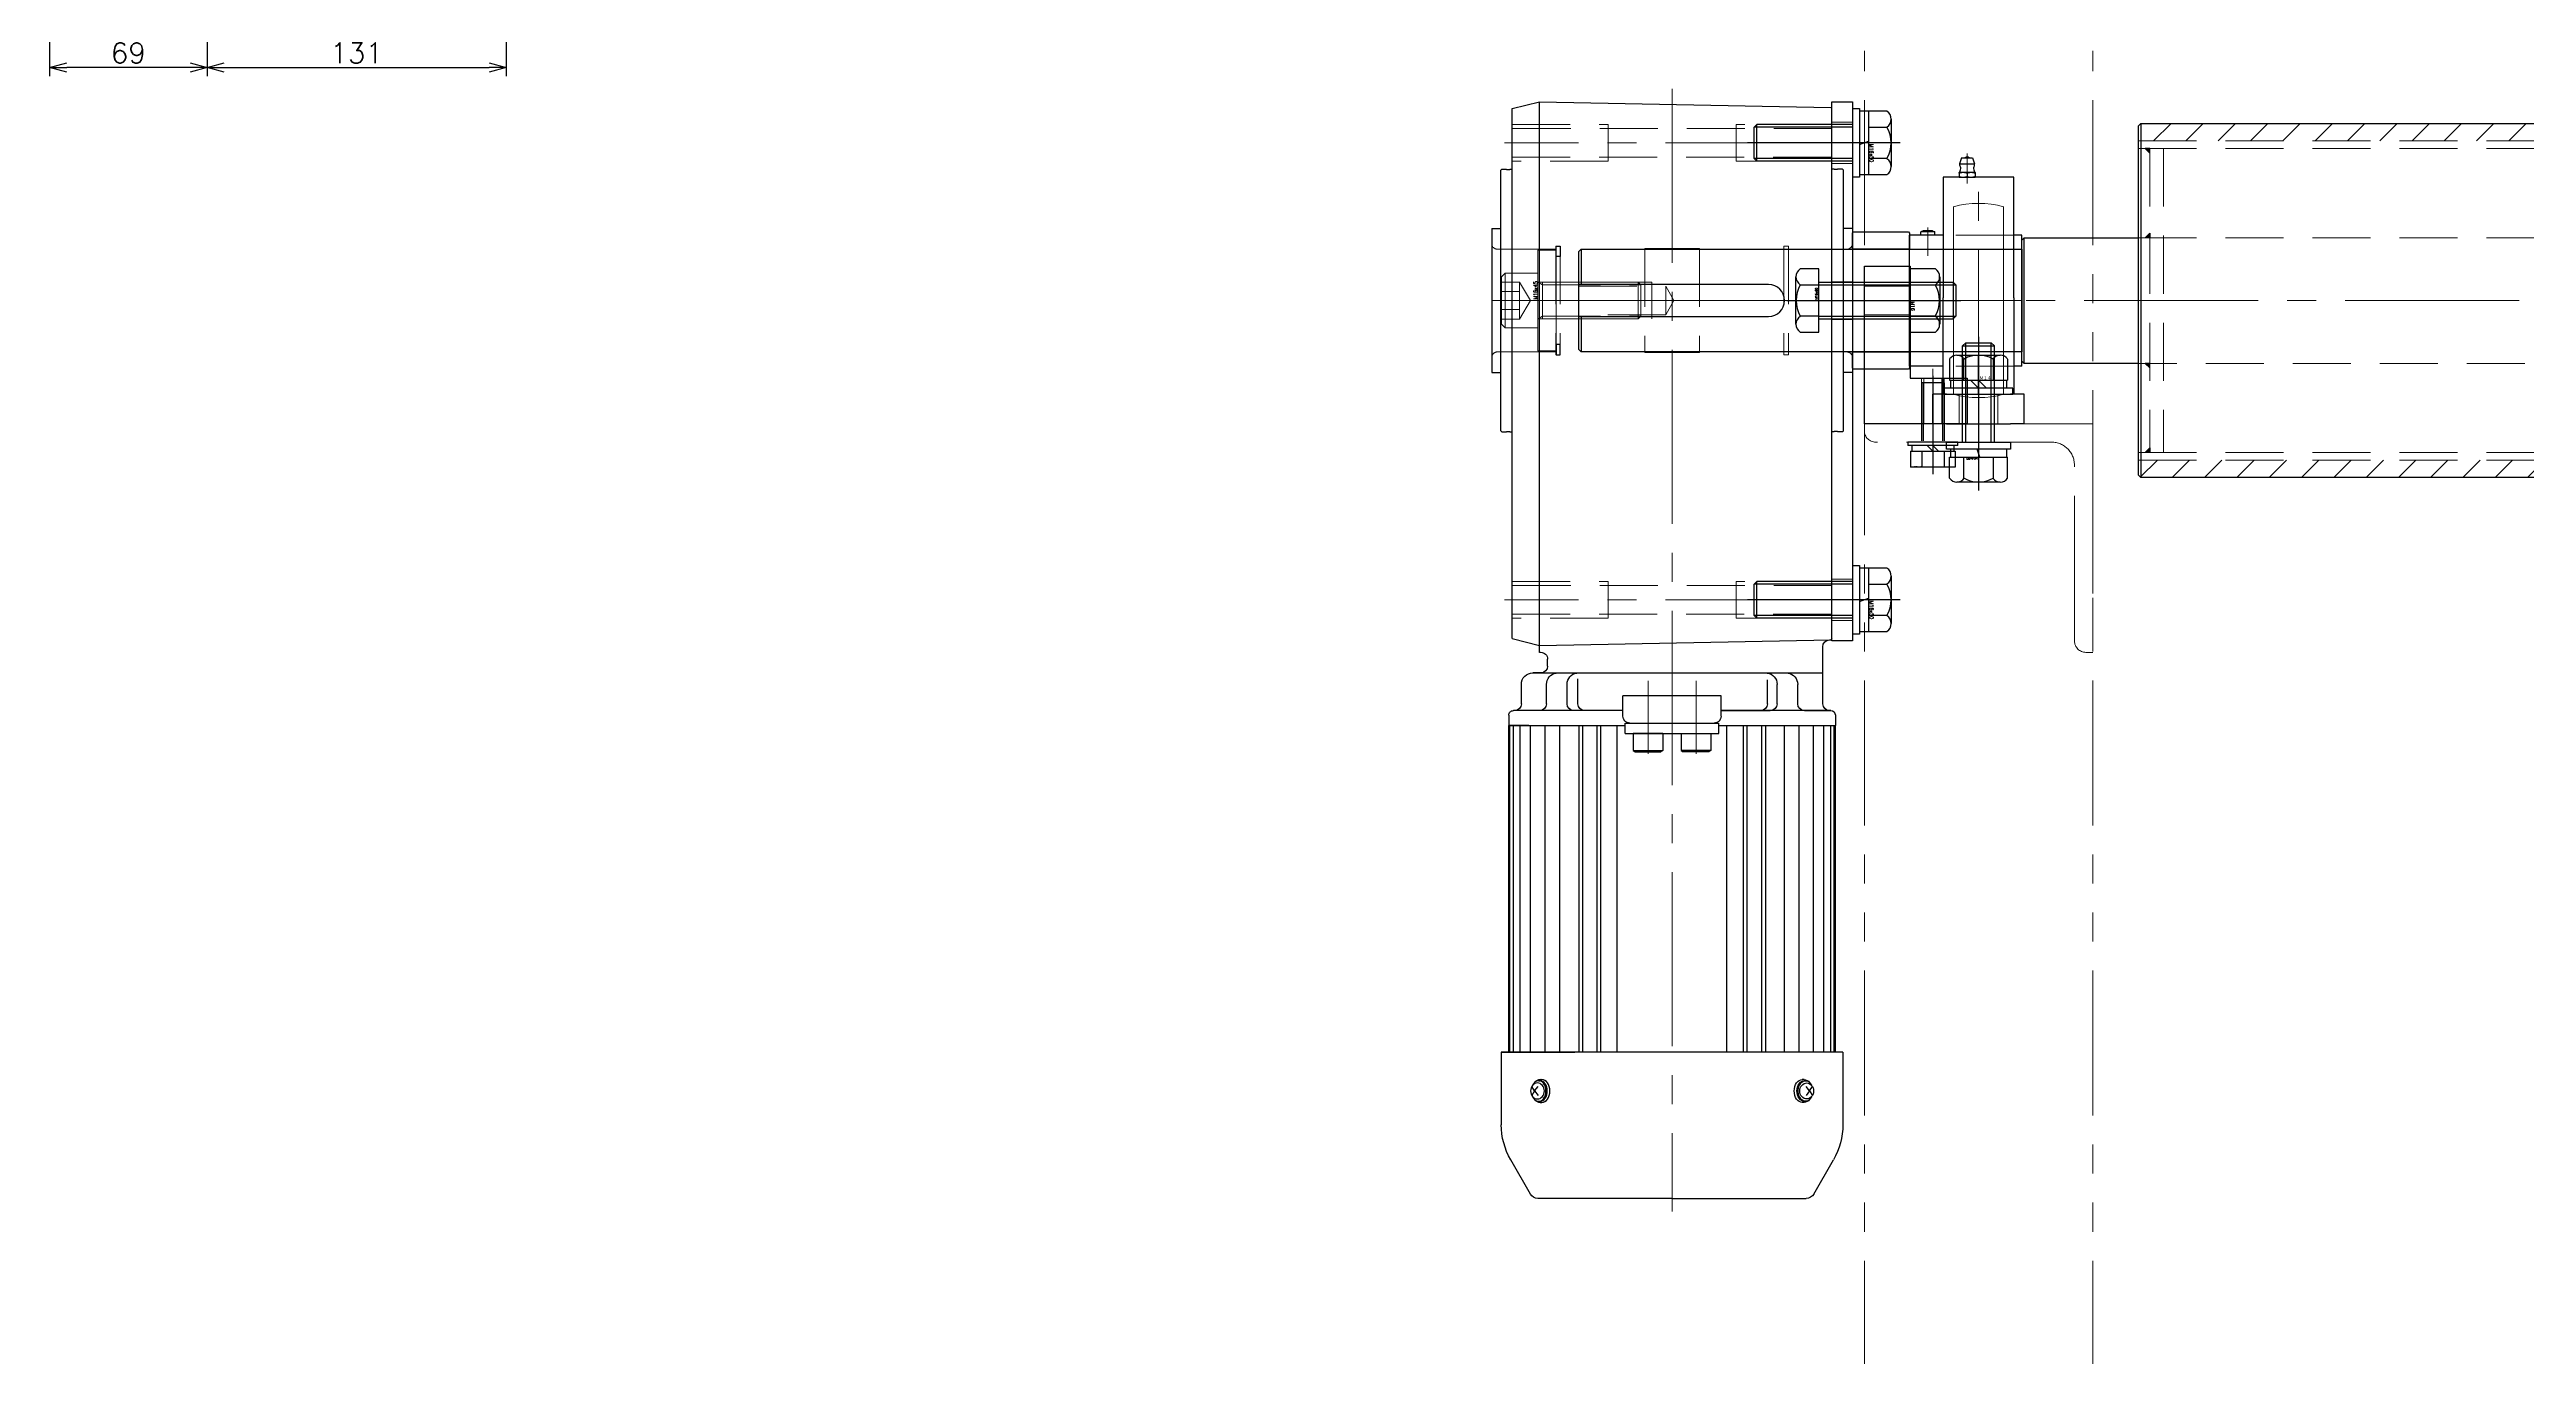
# Model space of a CAD drawing. Header units: millimetres. Extents: x -8731 to 85711, y -14522 to 31379.
# Drawn here: x 35857 to 36942, y -2937 to -2365 of the extents above; entities that cross this region are included whole.
import ezdxf

# ---------------------------------------------------------------- set-up
doc = ezdxf.new("R2010")
doc.units = ezdxf.units.MM
doc.header["$LTSCALE"] = 4
doc.header["$PDMODE"] = 99
doc.header["$PDSIZE"] = 1
for name, pattern in [('CENTER2', [28.575, 19.05, -3.175, 3.175, -3.175]), ('HIDDEN', [9.525, 6.35, -3.175]), ('PHANTOM2', [31.75, 15.875, -3.175, 3.175, -3.175, 3.175, -3.175])]:
    doc.linetypes.add(name, pattern=pattern)
for name, color, linetype, lineweight in [('04_HIDDEN', 2, 'HIDDEN', 13), ('05_CENTER', 4, 'CENTER2', 13), ('06_PHANTOM', 2, 'PHANTOM2', 13), ('08_DIM', 3, 'Continuous', 13)]:
    doc.layers.add(name, color=color, linetype=linetype, lineweight=lineweight)
doc.layers.add('10_DRAFT', color=8, linetype='Continuous', lineweight=0, plot=False)
doc.styles.add('KANJI0', font='txt.shx', dxfattribs={"width": 0.9, "height": 30, "bigfont": 'bigfont'})
doc.styles.add('KSS_TXT', font='txt.shx', dxfattribs={"bigfont": 'extfont2.shx'})
doc.styles.add('KSS_TXT_L', font='txt.shx', dxfattribs={"height": 9, "bigfont": 'extfont2.shx'})
doc.dimstyles.new('KSS_DIM', dxfattribs={"dimscale": 3, "dimtxt": 3, "dimasz": 2.5, "dimexe": 1.25, "dimexo": 0.625, "dimtad": 1, "dimdsep": 46, "dimtxsty": 'KSS_TXT', "dimblk": 'OPEN30', "dimcen": 0, "dimazin": 2, "dimtfac": 0.75, "dimtmove": 0, "dimatfit": 3, "dimldrblk": 'OPEN30', "dimfxl": 1, "dimtolj": 1, "dimarcsym": 0})
pattern_1 = [(45, (-37378.324, 1191.48), (-7.0710678, 7.0710678), [])]

# ---------------------------------------------------------------- blocks, each defined once
blk = doc.blocks.new('GM-SHYM-RH 0.75kW、1／240b_1_1_1')
at = {"color": 0}
for p, q in [((-329, 153.8), (-360.747165, 153.8)), ((-329, 153.8), (-329, 4.2)), ((-57.5, 153.6), (-57.1, 154)), ((-57.5, 153.6), (-57.5, 151.5)), ((-57.1, 154), (57.1, 154)), ((-31.5, 158), (-31.5, 154)), ((31.5, 158), (-31.5, 158)), ((31.5, 158), (31.5, 154)), ((57.5, 153.6), (57.1, 154)), ((57.5, 153.6), (57.5, 151.5)), ((-391.1, 141.040559), (-376.147165, 149.673583)), ((-329, 150.5), (-186, 150.5)), ((-329, 150), (-186, 150)), ((-329, 148.5), (-186, 148.5)), ((-329, 145.5), (-186, 145.5)), ((-181.500364, 150.5), (-186.000364, 150.5)), ((-186, 99.5), (-186, 150.5)), ((-179.500364, 148), (-179.500364, 148.5)), ((-179.500364, 148.5), (-179.500364, 100.5)), ((-179.5, 137), (-179.5, 148.5)), ((-176.500364, 145), (-151.529997, 145)), ((-163.000364, 18), (-163.000364, 145)), ((-151, 21), (-148.5, 148.519549)), ((-148.53056, 147.941872), (-148.51974, 148.500188)), ((-148.010148, 149), (-148.51974, 148.500188)), ((-148.010148, 149), (67.662578, 149)), ((-57.35, 151.5), (-57.5, 151.5)), ((-57.5, 150), (-57.5, 149)), ((-57.35, 150), (-57.5, 150)), ((-57.35, 151.5), (-57.35, 150)), ((57.35, 151.5), (57.5, 151.5)), ((57.35, 151.5), (57.35, 150)), ((57.35, 150), (57.5, 150)), ((57.5, 150), (57.5, 149)), ((57.5, 149), (84.009784, 149)), ((84.009784, 149), (84.519376, 148.500188)), ((87, 21), (84.519376, 148.500188)), ((-393, 79), (-393, 137.749663)), ((-350.914849, 137.491052), (-351, 136.841335)), ((-351, 136.841335), (-351, 136.024732)), ((-351, 136.024732), (-350.903926, 135.334983)), ((-350.662295, 138.118638), (-350.914849, 137.491052)), ((-350.903926, 135.334983), (-350.619398, 134.671742)), ((-350.250941, 138.70272), (-350.662295, 138.118638)), ((-350.619398, 134.671742), (-350.157348, 134.060494)), ((-350.5, 137.40702), (-350.5, 136.841335)), ((-350.5, 136.841335), (-350.413534, 136.220561)), ((-350.385326, 138.120784), (-350.496907, 137.524974)), ((-350.496907, 137.524974), (-350.448059, 136.924956)), ((-350.448059, 136.924956), (-350.240524, 136.342135)), ((-350.413534, 136.220561), (-350.157458, 135.623644)), ((-350.117296, 138.691131), (-350.385326, 138.120784)), ((-349.694797, 139.223401), (-350.250941, 138.70272)), ((-350.240524, 136.342135), (-349.881705, 135.797305)), ((-350.157458, 135.623644), (-349.741613, 135.073521)), ((-350.157348, 134.060494), (-349.535534, 133.524732)), ((-349.702378, 139.215666), (-350.117296, 138.691131)), ((-349.881705, 135.797305), (-349.384405, 135.309903)), ((-349.741613, 135.073521), (-349.181981, 134.591335)), ((-349.155377, 139.675676), (-349.702378, 139.215666)), ((-349.535534, 133.524732), (-348.777851, 133.085043)), ((-349.432749, 138.531032), (-349.5, 137.943539)), ((-349.5, 137.943539), (-349.432749, 137.356045)), ((-349.233578, 139.095948), (-349.432749, 138.531032)), ((-349.432749, 137.356045), (-349.233578, 136.791129)), ((-349.384405, 135.309903), (-348.766364, 134.897316)), ((-348.910144, 139.616578), (-349.233578, 139.095948)), ((-349.233578, 136.791129), (-348.910144, 136.270499)), ((-349.181981, 134.591335), (-348.500066, 134.195615)), ((-348.495805, 140.054751), (-349.155377, 139.675676)), ((-348.474874, 140.072914), (-348.910144, 139.616578)), ((-348.910144, 136.270499), (-348.474874, 135.814163)), ((-348.777851, 133.085043), (-347.913417, 132.758324)), ((-348.766364, 134.897316), (-348.049631, 134.574265)), ((-348.500066, 134.195615), (-347.722075, 133.901568)), ((-347.944496, 140.447419), (-348.474874, 140.072914)), ((-348.474874, 135.814163), (-347.944496, 135.439658)), ((-348.049631, 134.574265), (-347.259777, 134.352273)), ((-346, 139.245498), (-348, 137.672161)), ((-347.339392, 140.725702), (-347.944496, 140.447419)), ((-347.944496, 135.439658), (-347.339392, 135.161375)), ((-346, 139.245498), (-347.929205, 140.45616)), ((-347.913417, 132.758324), (-346.975452, 132.557132)), ((-347.722075, 133.901568), (-346.877906, 133.720495)), ((-346.682816, 140.897067), (-347.339392, 140.725702)), ((-347.339392, 135.161375), (-346.682816, 134.99001)), ((-347.259777, 134.352273), (-346.424979, 134.239262)), ((-346.975452, 132.557132), (-346, 132.489198)), ((-346.877906, 133.720495), (-346, 133.659354)), ((-346, 140.954931), (-346.682816, 140.897067)), ((-346.682816, 134.99001), (-346, 134.932147)), ((-346.424979, 134.239262), (-345.575021, 134.239262)), ((-345.317184, 140.897067), (-346, 140.954931)), ((-346, 139.245498), (-344.070795, 140.45616)), ((-346, 139.245498), (-344, 137.672161)), ((-346, 134.932147), (-345.317184, 134.99001)), ((-346, 133.659354), (-345.122094, 133.720495)), ((-346, 132.489198), (-345.024548, 132.557132)), ((-345.575021, 134.239262), (-344.740223, 134.352273)), ((-344.660608, 140.725702), (-345.317184, 140.897067)), ((-345.317184, 134.99001), (-344.660608, 135.161375)), ((-345.122094, 133.720495), (-344.277925, 133.901568)), ((-345.024548, 132.557132), (-344.086583, 132.758324)), ((-344.740223, 134.352273), (-343.950369, 134.574265)), ((-344.055504, 140.447419), (-344.660608, 140.725702)), ((-344.660608, 135.161375), (-344.055504, 135.439658)), ((-344.277925, 133.901568), (-343.499934, 134.195615)), ((-344.086583, 132.758324), (-343.222149, 133.085043)), ((-343.525126, 140.072914), (-344.055504, 140.447419)), ((-344.055504, 135.439658), (-343.525126, 135.814163)), ((-343.950369, 134.574265), (-343.233636, 134.897316)), ((-343.089856, 139.616578), (-343.525126, 140.072914)), ((-343.525126, 135.814163), (-343.089856, 136.270499)), ((-342.844623, 139.675676), (-343.504195, 140.054751)), ((-343.499934, 134.195615), (-342.81802, 134.591335)), ((-343.233636, 134.897316), (-342.615595, 135.309903)), ((-343.222149, 133.085043), (-342.464466, 133.524732)), ((-342.766422, 139.095948), (-343.089856, 139.616578)), ((-343.089856, 136.270499), (-342.766422, 136.791129)), ((-342.297622, 139.215666), (-342.844623, 139.675676)), ((-342.81802, 134.591335), (-342.258387, 135.073521)), ((-342.567252, 138.531032), (-342.766422, 139.095948)), ((-342.766422, 136.791129), (-342.567252, 137.356045)), ((-342.615595, 135.309903), (-342.118295, 135.797305)), ((-342.5, 137.943539), (-342.567252, 138.531032)), ((-342.567252, 137.356045), (-342.5, 137.943539)), ((-342.464466, 133.524732), (-341.842652, 134.060494)), ((-341.74906, 138.70272), (-342.305203, 139.223401)), ((-341.882705, 138.691131), (-342.297622, 139.215666)), ((-342.258387, 135.073521), (-341.842542, 135.623644)), ((-342.118295, 135.797305), (-341.759477, 136.342135)), ((-341.614674, 138.120784), (-341.882705, 138.691131)), ((-341.842652, 134.060494), (-341.380602, 134.671742)), ((-341.842542, 135.623644), (-341.586466, 136.220561)), ((-341.759477, 136.342135), (-341.551941, 136.924956)), ((-341.337705, 138.118638), (-341.74906, 138.70272)), ((-341.503093, 137.524974), (-341.614674, 138.120784)), ((-341.586466, 136.220561), (-341.5, 136.841335)), ((-341.551941, 136.924956), (-341.503093, 137.524974)), ((-341.5, 137.40702), (-341.5, 136.841335)), ((-341.380602, 134.671742), (-341.096074, 135.334983)), ((-341.085151, 137.491052), (-341.337705, 138.118638)), ((-341.096074, 135.334983), (-341, 136.024732)), ((-341, 136.841335), (-341.085151, 137.491052)), ((-341, 136.841335), (-341, 136.024732)), ((-329, 141), (-186, 141)), ((-329, 134.5858), (-186, 134.5858)), ((-176.5, 134), (-168, 134)), ((-329, 128.221839), (-186, 128.221839)), ((-186, 119.849269), (-329, 119.849269)), ((-249.55, 128.221839), (-186, 128.221839)), ((-186, 119.849269), (-249.55, 119.849269)), ((-179.5, 100.5), (-179.5, 121.987153)), ((-176.5, 124.987153), (-168, 124.987153)), ((-176.5, 120.747787), (-166.09435, 120.747787)), ((-186, 118.200642), (-329, 118.200642)), ((-329, 111.842772), (-186, 111.842772)), ((-329, 110.210045), (-186, 110.210045)), ((-249.620815, 111.842772), (-186, 111.842772)), ((-186, 118.200642), (-249.55, 118.200642)), ((-249.55, 110.210045), (-186, 110.210045)), ((-329, 103), (-186, 103)), ((-249.55, 103), (-186, 103)), ((-189.5, 99.5), (-185, 99.5)), ((-189.5, 58.5), (-189.5, 99.5)), ((-185, 58.5), (-185, 99.5)), ((-182, 100.5), (-173, 100.5)), ((-173, 100.5), (-173, 57.5)), ((-196.999999, 96), (-197.499999, 95.133876)), ((-197.499999, 95.133876), (-197.499999, 83.86593)), ((-189.5, 96), (-196.999999, 96)), ((-196.999999, 96), (-196.999999, 83)), ((-189.5, 83), (-189.5, 96)), ((-393, 79), (-393, 20.250338)), ((-196.999998, 83.000001), (-197.499999, 83.86593)), ((-189.5, 83), (-196.999998, 83)), ((-196.999998, 74.999999), (-197.499999, 74.13407)), ((-197.499999, 62.866124), (-197.499999, 74.13407)), ((-196.999999, 62), (-196.999999, 75)), ((-189.5, 75), (-196.999998, 75)), ((-189.5, 75), (-189.5, 62)), ((-329, 55), (-186, 55)), ((-196.999999, 62), (-197.499999, 62.866124)), ((-189.5, 62), (-196.999999, 62)), ((-189.5, 58.5), (-185, 58.5)), ((-186, 7.5), (-186, 58.5)), ((-182, 57.5), (-173, 57.5)), ((-179.500364, 57.5), (-179.500364, 10)), ((-179.5, 57.5), (-179.5, 36.012847)), ((-329, 47.789956), (-186, 47.789956)), ((-329, 46.157228), (-186, 46.157228)), ((-186, 39.799358), (-329, 39.799358)), ((-186, 38.150731), (-329, 38.150731)), ((-329, 4.2), (-329, 36.403393)), ((-176.5, 37.73397), (-165.567278, 37.73397)), ((-176.5, 33.012847), (-168, 33.012847)), ((-351, 21.975269), (-350.903926, 22.665017)), ((-351, 21.158666), (-351, 21.975269)), ((-350.903926, 22.665017), (-350.619398, 23.328259)), ((-350.619398, 23.328259), (-350.157348, 23.939506)), ((-350.5, 21.158666), (-350.413534, 21.779439)), ((-350.413534, 21.779439), (-350.157458, 22.376357)), ((-350.240524, 21.657865), (-349.881705, 22.202695)), ((-350.157458, 22.376357), (-349.741613, 22.926479)), ((-350.157348, 23.939506), (-349.535534, 24.475269)), ((-349.881705, 22.202695), (-349.384405, 22.690098)), ((-349.741613, 22.926479), (-349.181981, 23.408666)), ((-349.535534, 24.475269), (-348.777851, 24.914958)), ((-349.384405, 22.690098), (-348.766364, 23.102684)), ((-349.233578, 21.208872), (-348.910144, 21.729502)), ((-349.181981, 23.408666), (-348.500066, 23.804386)), ((-348.910144, 21.729502), (-348.474874, 22.185838)), ((-348.777851, 24.914958), (-347.913417, 25.241676)), ((-348.766364, 23.102684), (-348.049631, 23.425736)), ((-348.500066, 23.804386), (-347.722075, 24.098432)), ((-348.474874, 22.185838), (-347.944496, 22.560343)), ((-348.049631, 23.425736), (-347.259777, 23.647727)), ((-347.944496, 22.560343), (-347.339392, 22.838625)), ((-347.913417, 25.241676), (-346.975452, 25.442868)), ((-347.722075, 24.098432), (-346.877906, 24.279505)), ((-347.339392, 22.838625), (-346.682816, 23.009991)), ((-347.259777, 23.647727), (-346.424979, 23.760739)), ((-346.975452, 25.442868), (-346, 25.510803)), ((-346.877906, 24.279505), (-346, 24.340646)), ((-346.682816, 23.009991), (-346, 23.067854)), ((-346.424979, 23.760739), (-345.575021, 23.760739)), ((-346, 25.510803), (-345.024548, 25.442868)), ((-346, 24.340646), (-345.122094, 24.279505)), ((-346, 23.067854), (-345.317184, 23.009991)), ((-345.575021, 23.760739), (-344.740223, 23.647727)), ((-345.317184, 23.009991), (-344.660608, 22.838625)), ((-345.122094, 24.279505), (-344.277925, 24.098432)), ((-345.024548, 25.442868), (-344.086583, 25.241676)), ((-344.740223, 23.647727), (-343.950369, 23.425736)), ((-344.660608, 22.838625), (-344.055504, 22.560343)), ((-344.277925, 24.098432), (-343.499934, 23.804386)), ((-344.086583, 25.241676), (-343.222149, 24.914958)), ((-344.055504, 22.560343), (-343.525126, 22.185838)), ((-343.950369, 23.425736), (-343.233636, 23.102684)), ((-343.525126, 22.185838), (-343.089856, 21.729502)), ((-343.499934, 23.804386), (-342.81802, 23.408666)), ((-343.233636, 23.102684), (-342.615595, 22.690098)), ((-343.222149, 24.914958), (-342.464466, 24.475269)), ((-343.089856, 21.729502), (-342.766422, 21.208872)), ((-342.81802, 23.408666), (-342.258387, 22.926479)), ((-342.615595, 22.690098), (-342.118295, 22.202695)), ((-342.464466, 24.475269), (-341.842652, 23.939506)), ((-342.258387, 22.926479), (-341.842542, 22.376357)), ((-342.118295, 22.202695), (-341.759477, 21.657865)), ((-341.842652, 23.939506), (-341.380602, 23.328259)), ((-341.842542, 22.376357), (-341.586466, 21.779439)), ((-341.586466, 21.779439), (-341.5, 21.158666)), ((-341.380602, 23.328259), (-341.096074, 22.665017)), ((-341.096074, 22.665017), (-341, 21.975269)), ((-341, 21.158666), (-341, 21.975269)), ((-329, 29.778162), (-186, 29.778162)), ((-329, 23.414201), (-186, 23.414201)), ((-176.5, 24), (-168, 24)), ((-160.000364, 24.5), (-156.981547, 24.5)), ((-391.1, 16.959441), (-376.147165, 8.326418)), ((-350.914849, 20.508949), (-351, 21.158666)), ((-350.662295, 19.881362), (-350.914849, 20.508949)), ((-350.250941, 19.297281), (-350.662295, 19.881362)), ((-350.5, 20.59298), (-350.5, 21.158666)), ((-350.496907, 20.475027), (-350.448059, 21.075045)), ((-350.385326, 19.879216), (-350.496907, 20.475027)), ((-350.448059, 21.075045), (-350.240524, 21.657865)), ((-350.117296, 19.30887), (-350.385326, 19.879216)), ((-349.694797, 18.7766), (-350.250941, 19.297281)), ((-349.702378, 18.784335), (-350.117296, 19.30887)), ((-349.155377, 18.324324), (-349.702378, 18.784335)), ((-349.5, 20.056462), (-349.432749, 20.643955)), ((-349.432749, 19.468969), (-349.5, 20.056462)), ((-349.432749, 20.643955), (-349.233578, 21.208872)), ((-349.233578, 18.904052), (-349.432749, 19.468969)), ((-348.910144, 18.383422), (-349.233578, 18.904052)), ((-348.495805, 17.945249), (-349.155377, 18.324324)), ((-348.474874, 17.927086), (-348.910144, 18.383422)), ((-347.944496, 17.552581), (-348.474874, 17.927086)), ((-346, 18.754502), (-348, 20.32784)), ((-347.339392, 17.274299), (-347.944496, 17.552581)), ((-346, 18.754502), (-347.929205, 17.54384)), ((-346.682816, 17.102933), (-347.339392, 17.274299)), ((-346, 17.04507), (-346.682816, 17.102933)), ((-346, 18.754502), (-344, 20.32784)), ((-346, 18.754502), (-344.070795, 17.54384)), ((-345.317184, 17.102933), (-346, 17.04507)), ((-344.660608, 17.274299), (-345.317184, 17.102933)), ((-344.055504, 17.552581), (-344.660608, 17.274299)), ((-343.525126, 17.927086), (-344.055504, 17.552581)), ((-343.089856, 18.383422), (-343.525126, 17.927086)), ((-342.844623, 18.324324), (-343.504195, 17.945249)), ((-342.766422, 18.904052), (-343.089856, 18.383422)), ((-342.297622, 18.784335), (-342.844623, 18.324324)), ((-342.766422, 21.208872), (-342.567252, 20.643955)), ((-342.567252, 19.468969), (-342.766422, 18.904052)), ((-342.567252, 20.643955), (-342.5, 20.056462)), ((-342.5, 20.056462), (-342.567252, 19.468969)), ((-341.74906, 19.297281), (-342.305203, 18.7766)), ((-341.882705, 19.30887), (-342.297622, 18.784335)), ((-341.614674, 19.879216), (-341.882705, 19.30887)), ((-341.759477, 21.657865), (-341.551941, 21.075045)), ((-341.337705, 19.881362), (-341.74906, 19.297281)), ((-341.503093, 20.475027), (-341.614674, 19.879216)), ((-341.551941, 21.075045), (-341.503093, 20.475027)), ((-341.5, 20.59298), (-341.5, 21.158666)), ((-341.085151, 20.508949), (-341.337705, 19.881362)), ((-341, 21.158666), (-341.085151, 20.508949)), ((-329, 17), (-186, 17)), ((-329, 12.5), (-186, 12.5)), ((-186.000364, 16.25), (-186.000364, 7.5)), ((-179.5, 21), (-179.5, 9.5)), ((-176.500364, 13), (-168.000364, 13)), ((-163.000364, 21.5), (-163.000364, 18)), ((-154.023508, 21), (87, 21)), ((-153.990674, 21), (-153.982111, 21.441872)), ((-148.010148, 9), (-151.000364, 21)), ((84.009784, 9), (87, 21)), ((-329, 4.2), (-360.747165, 4.2)), ((-329, 9.5), (-186, 9.5)), ((-329, 8), (-186, 8)), ((-329, 7.5), (-186, 7.5)), ((-181.500364, 7.5), (-186.000364, 7.5)), ((-179.500364, 10), (-179.500364, 9.5)), ((-148.010148, 9), (67.662578, 9)), ((-57.5, 8), (-57.5, 9)), ((-57.5, 8), (-57.5, 9)), ((-57.35, 8), (-57.5, 8)), ((-57.35, 8), (-57.5, 8)), ((-57.35, 6.5), (-57.5, 6.5)), ((-57.5, 4.4), (-57.5, 6.5)), ((-57.35, 6.5), (-57.5, 6.5)), ((-57.5, 4.4), (-57.5, 6.5)), ((-57.5, 4.4), (-57.1, 4)), ((-57.5, 4.4), (-57.1, 4)), ((-57.35, 6.5), (-57.35, 8)), ((-57.35, 6.5), (-57.35, 8)), ((-57.1, 4), (57.1, 4)), ((-57.1, 4), (57.1, 4)), ((-31.5, 0), (-31.5, 4)), ((31.5, 0), (-31.5, 0)), ((31.5, 0), (31.5, 4)), ((57.5, 4.4), (57.1, 4)), ((57.5, 4.4), (57.1, 4)), ((57.35, 8), (57.5, 8)), ((57.35, 6.5), (57.35, 8)), ((57.35, 8), (57.5, 8)), ((57.35, 6.5), (57.35, 8)), ((57.35, 6.5), (57.5, 6.5)), ((57.35, 6.5), (57.5, 6.5)), ((57.5, 9), (84.009784, 9)), ((57.5, 8), (57.5, 9)), ((57.5, 9), (84.009784, 9)), ((57.5, 8), (57.5, 9)), ((57.5, 4.4), (57.5, 6.5)), ((57.5, 4.4), (57.5, 6.5))]:
    blk.add_line(p, q, dxfattribs=at)
for centre, radius, start, end in [((-360.747165, 123), 30.8, 90, 120), ((-389.2, 137.749663), 3.8, 120, 180), ((-181.500364, 148.5), 2, 0, 90), ((-176.500364, 148), 3, 180, 270), ((-151.529997, 148), 3, 270, 358.889756), ((-176.5, 137), 3, 180, 270), ((-168, 129), 5, 9.614777, 90), ((-176.5, 121.987153), 3, 90, 180), ((-176.5, 117.747787), 3, 90, 180), ((-168, 119.987153), 5, 8.085995, 90), ((-182, 97.5), 3, 90, 180), ((-182, 60.5), 3, 180, 270), ((-176.5, 40.73397), 3, 180, 270), ((-176.5, 36.012847), 3, 180, 270), ((-168, 38.012847), 5, 270, 351.914005), ((-176.5, 21), 3, 90, 180), ((-168, 29), 5, 270, 350.385223), ((-160.000364, 21.5), 3, 90, 180), ((-156.981547, 21.5), 3, 358.889756, 90), ((-389.2, 20.250338), 3.8, 180, 240), ((-176.500364, 10), 3, 90, 180), ((-168.000364, 18), 5, 270, 0), ((-360.747165, 35), 30.8, 240, 270), ((-181.500364, 9.5), 2, 270, 0)]:
    blk.add_arc(centre, radius, start, end, dxfattribs=at)
at = {"layer": '04_HIDDEN', "color": 0}
for p, q in [((-22.5, 155.5), (-22.5, 129.95)), ((22.5, 155.5), (22.5, 129.95)), ((-139, 106.999862), (-139, 148.999862)), ((-137.25, 9), (-137.25, 149)), ((-124.75, 149), (-124.75, 9)), ((-123, 148.999862), (-123, 106.999862)), ((61, 106.999862), (61, 148.999862)), ((62.75, 9), (62.75, 149)), ((75.25, 149), (75.25, 9)), ((77, 148.999862), (77, 106.999862)), ((23.75, 129.95), (-23.75, 129.95)), ((-23.75, 129.95), (-23.75, 128)), ((23.75, 128), (-23.75, 128)), ((-22.5, 128), (-22.5, 91)), ((22.5, 128), (22.5, 91)), ((23.75, 129.95), (23.75, 128)), ((-123, 106.999862), (-139, 106.999862)), ((77, 106.999862), (61, 106.999862)), ((-22.7, 91), (-22.7, 67)), ((22.7, 91), (-22.7, 91)), ((22.7, 91), (22.7, 67)), ((22.7, 67), (-22.7, 67)), ((-22.5, 67), (-22.5, 30)), ((22.5, 67), (22.5, 30)), ((-123, 51), (-139, 51)), ((-139, 51), (-139, 9)), ((-123, 9), (-123, 51)), ((77, 51), (61, 51)), ((61, 51), (61, 9)), ((77, 9), (77, 51)), ((23.75, 30), (-23.75, 30)), ((-23.75, 28.05), (-23.75, 30)), ((23.75, 28.05), (-23.75, 28.05)), ((-22.5, 2.5), (-22.5, 28.05)), ((22.5, 2.5), (22.5, 28.05)), ((23.75, 28.05), (23.75, 30))]:
    blk.add_line(p, q, dxfattribs=at)
for centre, start, end in [((-25, 155.5), 0, 90), ((25, 155.5), 90, 180), ((-25, 2.5), 270, 0), ((25, 2.5), 180, 270)]:
    blk.add_arc(centre, 2.5, start, end, dxfattribs=at)
at = {"layer": '05_CENTER', "color": 0}
for p, q in [((-131, 152.380309), (-131, 5.619858)), ((69, 152.380309), (69, 5.619858)), ((-198.414041, 89.5), (-166.404431, 89.5)), ((92.73167, 79), (-398.797074, 79)), ((-198.427051, 68.5), (-166.404431, 68.5))]:
    blk.add_line(p, q, dxfattribs=at)
at = {"layer": '10_DRAFT'}
blk.add_line((0, 158), (0, 0), dxfattribs=at)
blk = doc.blocks.new('_Open30')
at = {"color": 0, "linetype": 'ByBlock', "lineweight": -2}
for p, q in [((-1, 0.27), (0, 0)), ((0, 0), (-1, -0.27)), ((0, 0), (-1, 0))]:
    blk.add_line(p, q, dxfattribs=at)
blk = doc.blocks.new('*D3634')
at = {"layer": '08_DIM', "color": 0, "lineweight": -2, "transparency": 16777216}
for p, q in [((36057.1, -2301), (36057.1, -2376.8)), ((35926.1, -2350.4), (35926.1, -2376.8)), ((35933.6, -2373), (36049.6, -2373))]:
    blk.add_line(p, q, dxfattribs=at)
at = {"layer": 'Defpoints', "color": 0, "transparency": 16777216}
for p in [(36057.1, -2299.1), (35926.1, -2348.6), (36057.1, -2373)]:
    blk.add_point(p, dxfattribs=at)
at = {"layer": '08_DIM', "color": 0, "lineweight": -2, "transparency": 16777216, "xscale": 7.5, "yscale": 7.5, "zscale": 7.5, "rotation": 180}
blk.add_blockref('_Open30', (35926.1, -2373), dxfattribs=at)
at = {"layer": '08_DIM', "color": 0, "lineweight": -2, "transparency": 16777216, "xscale": 7.5, "yscale": 7.5, "zscale": 7.5}
blk.add_blockref('_Open30', (36057.1, -2373), dxfattribs=at)
at = {"layer": '08_DIM', "color": 0, "transparency": 16777216, "insert": (35991.6, -2366.7), "char_height": 9, "attachment_point": 5, "style": 'KSS_TXT'}
blk.add_mtext('\\A1;131', dxfattribs=at)
blk = doc.blocks.new('*D3635')
at = {"layer": '08_DIM', "color": 0, "lineweight": -2, "transparency": 16777216}
for p, q in [((35857.1, -2301), (35857.1, -2376.8)), ((35926.1, -2350.4), (35926.1, -2376.8)), ((35918.6, -2373), (35864.6, -2373))]:
    blk.add_line(p, q, dxfattribs=at)
at = {"layer": 'Defpoints', "color": 0, "transparency": 16777216}
for p in [(35857.1, -2299.1), (35926.1, -2348.6), (35857.1, -2373)]:
    blk.add_point(p, dxfattribs=at)
at = {"layer": '08_DIM', "color": 0, "lineweight": -2, "transparency": 16777216, "xscale": 7.5, "yscale": 7.5, "zscale": 7.5, "rotation": 180}
blk.add_blockref('_Open30', (35857.1, -2373), dxfattribs=at)
at = {"layer": '08_DIM', "color": 0, "lineweight": -2, "transparency": 16777216, "xscale": 7.5, "yscale": 7.5, "zscale": 7.5}
blk.add_blockref('_Open30', (35926.1, -2373), dxfattribs=at)
at = {"layer": '08_DIM', "color": 0, "transparency": 16777216, "insert": (35891.6, -2366.7), "char_height": 9, "attachment_point": 5, "style": 'KSS_TXT'}
blk.add_mtext('\\A1;69', dxfattribs=at)
blk = doc.blocks.new('A$C31CB0566_1_1_1')
at = {"color": 0}
for p, q in [((-12, 14.4), (-10.4, 16)), ((-12, 14.4), (-12, 0)), ((12, 14.4), (-12, 14.4)), ((10.4, 16), (-10.4, 16)), ((12, 14.4), (10.4, 16)), ((12, 14.4), (12, 0)), ((12, 0), (-12, 0)), ((-8, 0), (-8, -43.9)), ((8, 0), (8, -43.9)), ((-6.9, -2), (-8, -0.1)), ((8, -2), (-8, -2)), ((-8, -6), (-8, -6)), ((-6.9, -2), (-6.9, -45)), ((6.9, -2), (8, -0.1)), ((6.9, -2), (6.9, -45)), ((8, -43.9), (-8, -43.9)), ((-8, -43.9), (-6.9, -45)), ((6.9, -45), (-6.9, -45)), ((8, -43.9), (6.9, -45))]:
    blk.add_line(p, q, dxfattribs=at)
at = {"color": 0, "linetype": 'HIDDEN'}
for p, q in [((-8.1, 16), (-8.1, 8)), ((-4, 16), (-4, 8)), ((4, 16), (4, 8)), ((8.1, 16), (8.1, 8)), ((-8.1, 8), (0, 3.3)), ((8.1, 8), (-8.1, 8)), ((8.1, 8), (0, 3.3))]:
    blk.add_line(p, q, dxfattribs=at)
at = {"color": 0, "linetype": 'CENTER2'}
blk.add_line((0, 19), (0, -48), dxfattribs=at)
at = {"layer": '10_DRAFT', "style": 'KANJI0', "width": 0.82}
blk.add_text('M16x45', height=1.71, dxfattribs=at).set_placement((0.4, 0.2))
blk = doc.blocks.new('FWSSS-D44-V16.0-T8.0a_1_1_1')
at = {"color": 0}
for points in [[(0, 22), (-8, 22), (-8, 8), (0, 8)], [(0, -22), (-8, -22), (-8, -8), (0, -8)]]:
    blk.add_lwpolyline(points, close=True, dxfattribs=at)
at = {"layer": '10_DRAFT'}
for p, q in [((-8, 8), (-8, -8)), ((0, 0), (-8, 0)), ((0, 8), (0, -8))]:
    blk.add_line(p, q, dxfattribs=at)
blk = doc.blocks.new('A$C201C6D48_1_1_1')
at = {"color": 0}
for points in [[(-1.8, 23.8), (0, 23.8), (0, 19.3), (-1.8, 19.3)], [(-1.8, -23.8), (0, -23.8), (0, -19.3), (-1.8, -19.3)]]:
    blk.add_lwpolyline(points, close=True, dxfattribs=at)
at = {"layer": '10_DRAFT'}
blk.add_line((-1.8, 0), (0, 0), dxfattribs=at)
blk = doc.blocks.new('FNCLSS-V45.0-D65-L30.0a_1_1_1')
at = {"color": 0}
for points in [[(-24.5, 30), (-0.5, 30), (0, 29.5), (0, 22.5), (-25, 22.5), (-25, 29.5)], [(-25, -22.5), (0, -22.5), (0, -29.5), (-0.5, -30), (-24.5, -30), (-25, -29.5)]]:
    blk.add_lwpolyline(points, close=True, dxfattribs=at)
at = {"layer": '10_DRAFT'}
for p, q in [((-25, 22.5), (-25, -22.5)), ((0, 22.5), (0, -22.5)), ((0, 0), (-25, 0))]:
    blk.add_line(p, q, dxfattribs=at)
blk = doc.blocks.new('A$C16A070BD_1_1_1')
at = {"color": 0}
blk.add_lwpolyline([(-18, 0), (218, 0), (218, 9), (-18, 9)], close=True, dxfattribs=at)
at = {"layer": '04_HIDDEN'}
for p, q in [((-9, 0), (-9, 9)), ((9, 0), (9, 9)), ((122.7, 0), (122.7, 9)), ((139.2, 0), (139.2, 9)), ((191, 0), (191, 9)), ((209, 0), (209, 9))]:
    blk.add_line(p, q, dxfattribs=at)
at = {"layer": '05_CENTER'}
for p, q in [((0, -6.2), (0, 15.3)), ((131, -6.2), (131, 15.3)), ((200, -6.2), (200, 15.3))]:
    blk.add_line(p, q, dxfattribs=at)
blk = doc.blocks.new('A$C62A83430_1_1_1')
at = {"color": 0}
for p, q in [((-7, 13.9), (-15.1, 13.9)), ((-7, 14), (-3, 14)), ((-7, -14), (-7, 14)), ((-3, 15), (0, 15)), ((-3, -15), (-3, 15)), ((0, -15), (0, 15)), ((-17, -10.4), (-17, 10.4)), ((-15.1, 6.9), (-7, 6.9)), ((-3, 0.7), (-7, -0.7)), ((0, 8), (41.9, 8)), ((0, 6.9), (43, 6.9)), ((41.9, 8), (43, 6.9)), ((41.9, 8), (41.9, -8)), ((43, 6.9), (43, -6.9)), ((-7, -6.9), (-15.1, -6.9)), ((0, -6.9), (43, -6.9)), ((0, -8), (41.9, -8)), ((41.9, -8), (43, -6.9)), ((-15.1, -13.9), (-7, -13.9)), ((-3, -14), (-7, -14)), ((0, -15), (-3, -15))]:
    blk.add_line(p, q, dxfattribs=at)
at = {"color": 0, "linetype": 'CENTER2'}
blk.add_line((-20.9, 0), (46, 0), dxfattribs=at)
at = {"color": 0}
for centre, radius, start, end in [((-12.8, 10.4), 4.16, 123.626, 236.374), ((-3.1, 0), 13.8, 150, 210), ((-12.8, -10.4), 4.16, 123.626, 236.374)]:
    blk.add_arc(centre, radius, start, end, dxfattribs=at)
at = {"layer": '10_DRAFT', "style": 'KANJI0', "width": 0.82}
blk.add_text('M16x50', height=1.71, rotation=90, dxfattribs=at).set_placement((-7.5, 0.4))
blk = doc.blocks.new('A$C7E374867_1_1_1')
at = {"color": 0}
for p, q in [((-9.8, 11), (9.8, 11)), ((-9.8, 4), (-9.8, 11)), ((-4.9, 4), (-4.9, 11)), ((4.9, 4), (4.9, 11)), ((9.8, 4), (9.8, 11)), ((-11, 1.5), (11, 1.5)), ((-11, 1.5), (-11, 0)), ((-11, 0), (11, 0)), ((9.8, 4), (-9.8, 4)), ((-9.3, 4), (-9.3, 1.5)), ((0, 1.5), (-2.5, 4)), ((0, 4), (2.5, 1.5)), ((9.2, 1.5), (9.2, 4)), ((11, 0), (11, 1.5))]:
    blk.add_line(p, q, dxfattribs=at)
at = {"color": 0, "linetype": 'CENTER2'}
blk.add_line((0, -29), (0, 14), dxfattribs=at)
at = {"color": 0, "linetype": 'HIDDEN'}
for p, q in [((-5, -26), (-5, 0)), ((-4.2, -26), (-4.2, 0)), ((4.2, -26), (4.2, 0)), ((5, -26), (5, 0)), ((-5, -26), (5, -26))]:
    blk.add_line(p, q, dxfattribs=at)
at = {"layer": '10_DRAFT', "style": 'KSS_TXT_L'}
blk.add_text('BT-M10x30L,SW,PW', height=0.3, dxfattribs=at).set_placement((5.1, 10.7))
blk = doc.blocks.new('A$C7D6C225B_1_1_1')
at = {"color": 0}
for p, q in [((20, -34), (45, -34)), ((45, -34), (45, -54))]:
    blk.add_line(p, q, dxfattribs=at)
blk.add_lwpolyline([(45, -54), (0, -54), (0, 15), (20, 15), (20, -34)], dxfattribs=at)
at = {"layer": '04_HIDDEN'}
for p, q in [((20, 8), (0, 8)), ((0, 6.3), (20, 6.3)), ((20, -6.2), (0, -6.2)), ((0, -8), (20, -8)), ((25, -54), (25, -34)), ((26, -54), (26, -34)), ((34, -54), (34, -34)), ((35, -54), (35, -34))]:
    blk.add_line(p, q, dxfattribs=at)
at = {"layer": '05_CENTER'}
for p, q in [((-4.6, 0), (24.6, 0)), ((30, -58.1), (30, -29.9))]:
    blk.add_line(p, q, dxfattribs=at)
blk = doc.blocks.new('M16Nu_1_1_1')
at = {"color": 0}
for p, q in [((-13.9, 11.1), (-13.9, 0)), ((-10.4, 13), (10.4, 13)), ((-6.9, 0), (-6.9, 11.1)), ((6.9, 11.1), (6.9, 0)), ((13.9, 0), (13.9, 11.1)), ((-13.9, 0), (13.9, 0))]:
    blk.add_line(p, q, dxfattribs=at)
at = {"color": 0, "linetype": 'CENTER2'}
blk.add_line((0, 0), (0, 13), dxfattribs=at)
at = {"color": 0}
for centre, radius, start, end in [((-10.4, 8.8), 4.16, 33.626, 146.374), ((0, -0.9), 13.8, 60, 120), ((10.4, 8.8), 4.16, 33.626, 146.374)]:
    blk.add_arc(centre, radius, start, end, dxfattribs=at)
at = {"layer": '10_DRAFT', "style": 'KANJI0'}
blk.add_text('M16', height=1.5, dxfattribs=at).set_placement((0.4, 0.5))
blk = doc.blocks.new('A$C7FD24E4C_1_1')
at = {"color": 0, "linetype": 'CENTER2'}
blk.add_line((0, 13.9), (0, -63), dxfattribs=at)
at = {"color": 0}
for p, q in [((-13.9, 8.1), (-13.9, 0)), ((-13.9, 0), (13.9, 0)), ((-10.4, 10), (10.4, 10)), ((-8, 0), (-8, -58.9)), ((-6.9, 0), (-6.9, 8.1)), ((-6.9, 0), (-6.9, -60)), ((6.9, 8.1), (6.9, 0)), ((6.9, 0), (6.9, -60)), ((8, 0), (8, -58.9)), ((13.9, 0), (13.9, 8.1)), ((8, -58.9), (-8, -58.9)), ((-8, -58.9), (-6.9, -60)), ((6.9, -60), (-6.9, -60)), ((8, -58.9), (6.9, -60))]:
    blk.add_line(p, q, dxfattribs=at)
for centre, radius, start, end in [((-10.4, 5.8), 4.16, 33.626, 146.374), ((0, -3.9), 13.8, 60, 120), ((10.4, 5.8), 4.16, 33.626, 146.374)]:
    blk.add_arc(centre, radius, start, end, dxfattribs=at)
at = {"layer": '10_DRAFT', "style": 'KSS_TXT'}
blk.add_text('M16x60', height=1, dxfattribs=at).set_placement((0.4, 0.5))
blk = doc.blocks.new('A$C4E792B42_1_1_1')
at = {"xscale": -1}
for name, p, rotation in [('A$C7E374867_1_1_1', (-131, 44.2), 90), ('A$C7D6C225B_1_1_1', (-69, 14.2), 270), ('A$C7FD24E4C_1_1', (-69, -5.8), 180), ('A$C62A83430_1_1_1', (-200, 9), 90), ('A$C62A83430_1_1_1', (0, 9), 90)]:
    blk.add_blockref(name, p, dxfattribs=dict(at, rotation=rotation))
blk.add_blockref('M16Nu_1_1_1', (-69, 34.2), dxfattribs=at)
blk.add_blockref('A$C16A070BD_1_1_1', (-200, 0))
blk = doc.blocks.new('A$C4E513AF4_1_1_1')
at = {"color": 0}
for p, q in [((-12.7, 15.8), (-12.7, 6.5)), ((-9.5, 17.5), (9.5, 17.5)), ((-6.4, 6.5), (-6.4, 15.8)), ((6.4, 15.8), (6.4, 6.5)), ((12.7, 15.8), (12.7, 6.5)), ((-14, 0), (-14, 3)), ((-14, 3), (14, 3)), ((14, 0), (-14, 0)), ((12.7, 6.5), (-12.7, 6.5)), ((-12.2, 3), (-12.2, 6.5)), ((-7, 0), (-7, -42.1)), ((-5.6, 0), (-5.6, -43.5)), ((-0.6, 6.5), (0.6, 3)), ((5.6, 0), (5.6, -43.5)), ((7, 0), (7, -42.1)), ((12.2, 6.5), (12.2, 3)), ((14, 3), (14, 0)), ((-7, -42.1), (-5.6, -43.5)), ((7, -42.1), (-7, -42.1)), ((7, -42.1), (5.6, -43.5)), ((5.6, -43.5), (-5.6, -43.5))]:
    blk.add_line(p, q, dxfattribs=at)
at = {"color": 0, "linetype": 'CENTER2'}
blk.add_line((0, -46.1), (0, 21.2), dxfattribs=at)
at = {"color": 0}
for centre, radius, start, end in [((-9.5, 13.7), 3.81, 33.626, 146.374), ((0, 4.8), 12.7, 60, 120), ((9.5, 13.7), 3.81, 33.626, 146.374)]:
    blk.add_arc(centre, radius, start, end, dxfattribs=at)
at = {"layer": '10_DRAFT', "ltscale": 3, "style": 'KANJI0', "width": 0.82}
blk.add_text('M14x50', height=1, dxfattribs=at).set_placement((0.5, 6.6))
blk = doc.blocks.new('M14Nza_1_1_1')
at = {"color": 0}
for p, q in [((-12.7, 15.4), (-12.7, 6.1)), ((-9.5, 17.1), (9.5, 17.1)), ((-6.4, 6.1), (-6.4, 15.4)), ((6.4, 15.4), (6.4, 6.1)), ((12.7, 15.4), (12.7, 6.1)), ((-12.7, 6.1), (12.7, 6.1)), ((-12.2, 2.6), (-12.2, 6.1)), ((-3.5, 6.1), (0, 2.6)), ((0, 6.1), (3.5, 2.6)), ((12.2, 6.1), (12.2, 2.6))]:
    blk.add_line(p, q, dxfattribs=at)
at = {"color": 0, "linetype": 'CENTER2'}
blk.add_line((0, 0), (0, 17.1), dxfattribs=at)
at = {"color": 0}
blk.add_lwpolyline([(-15, 0), (15, 0), (15, 2.6), (-15, 2.6)], close=True, dxfattribs=at)
for centre, radius, start, end in [((-9.5, 13.3), 3.81, 33.626, 146.374), ((0, 4.4), 12.7, 60, 120), ((9.5, 13.3), 3.81, 33.626, 146.374)]:
    blk.add_arc(centre, radius, start, end, dxfattribs=at)
at = {"layer": '10_DRAFT', "ltscale": 3, "style": 'KANJI0', "width": 0.82}
blk.add_text('Ｍ１４', height=1.5, dxfattribs=at).set_placement((0.4, 6.2))
blk = doc.blocks.new('MUCP209b_1_1_1')
at = {"color": 0}
for p, q in [((-6.8, 110), (-8.5, 110)), ((-8.5, 109.7), (-8.5, 108.3)), ((-7.4, 116.5), (-8.3, 113.8)), ((-8.3, 113.8), (-1.7, 113.8)), ((-7.4, 116.5), (-2.6, 116.5)), ((-3.3, 110), (-6.8, 110)), ((-5, 109.7), (-5, 108.3)), ((-1.5, 110), (-3.3, 110)), ((-2.6, 116.5), (-1.7, 113.8)), ((-1.5, 109.7), (-1.5, 108.3)), ((-15.5, 108), (-15.5, 55.2)), ((-8.5, 108), (-15.5, 108)), ((-8.5, 108), (-6.8, 108)), ((-6.8, 108), (-3.3, 108)), ((-3.3, 108), (-1.5, 108)), ((15.5, 108), (-1.5, 108)), ((15.5, 55.2), (15.5, 108)), ((-15.5, 82.6), (-30.2, 82.6)), ((-30.2, 25.3), (-30.2, 82.6)), ((-24.3, 84.5), (-25.2, 84)), ((-19.2, 84), (-25.2, 84)), ((-25.2, 82.6), (-25.2, 84)), ((-20.1, 84.5), (-24.3, 84.5)), ((-20.1, 84.5), (-19.2, 84)), ((-19.2, 82.6), (-19.2, 84)), ((19, 82.6), (15.5, 82.6)), ((19, 25.3), (19, 82.6)), ((-15.5, 13), (-15.5, 55.2)), ((15.5, 55.2), (15.5, 13)), ((-15.5, 25.3), (-30.2, 25.3)), ((19, 25.3), (15.5, 25.3)), ((-14, 13), (-20, 13)), ((-20, 0), (-20, 13)), ((-14, 13), (14, 13)), ((20, 13), (14, 13)), ((20, 0), (20, 13)), ((-14, 0), (-20, 0)), ((-14, 0), (14, 0)), ((20, 0), (14, 0))]:
    blk.add_line(p, q, dxfattribs=at)
for centre, radius, start, end in [((-13.7, 112.9), 6, 330.761, 348.6534), ((-5, 113.8), 3.3, 180, 207.487), ((-8.6, 111.9), 0.8, 348.6534, 27.487), ((-5, 115.2), 1.59, 54.1961, 125.8039), ((-1.4, 111.9), 0.8, 152.513, 191.3466), ((-5, 113.8), 3.3, 332.513, 0), ((3.7, 112.9), 6, 191.3466, 209.239)]:
    blk.add_arc(centre, radius, start, end, dxfattribs=at)
for points, weights in [([(-6.8, 110), (-7.6, 110), (-8.5, 109.7)], [1, 1.07194812406, 1.06657306684]), ([(-8.5, 109.7), (-8.5, 110), (-8.5, 110)], [1.06657306684, 1.07194812406, 1]), ([(-5, 109.7), (-5.9, 110), (-6.8, 110)], [1.06657306684, 1.07194812406, 1]), ([(-3.3, 110), (-4.1, 110), (-5, 109.7)], [1, 1.07194812406, 1.06657306684]), ([(-1.5, 109.7), (-2.4, 110), (-3.3, 110)], [1.06657306684, 1.07194812406, 1]), ([(-1.5, 110), (-1.5, 110), (-1.5, 109.7)], [1, 1.07194812406, 1.06657306684]), ([(-8.5, 108.3), (-7.6, 108), (-6.8, 108)], [1.06657306684, 1.07194812406, 1]), ([(-8.5, 108), (-8.5, 108), (-8.5, 108.3)], [1, 1.07194812406, 1.06657306684]), ([(-6.8, 108), (-5.9, 108), (-5, 108.3)], [1, 1.07194812406, 1.06657306684]), ([(-5, 108.3), (-4.1, 108), (-3.3, 108)], [1.06657306684, 1.07194812406, 1]), ([(-3.3, 108), (-2.4, 108), (-1.5, 108.3)], [1, 1.07194812406, 1.06657306684]), ([(-1.5, 108.3), (-1.5, 108), (-1.5, 108)], [1.06657306684, 1.07194812406, 1])]:
    blk.add_rational_spline(points, weights, degree=2, dxfattribs=at)
at = {"layer": '04_HIDDEN', "color": 0}
for p, q in [((19, 76.5), (-30.2, 76.5)), ((15.5, 82.6), (-15.5, 82.6)), ((19, 31.5), (-30.2, 31.5)), ((15.5, 25.3), (-15.5, 25.3)), ((-8.5, 13), (-8.5, 0)), ((8.5, 13), (8.5, 0))]:
    blk.add_line(p, q, dxfattribs=at)
at = {"layer": '05_CENTER', "color": 0}
for p, q in [((-5, 105.2), (-5, 118.4)), ((0, 0), (0, 111.6)), ((-22.2, 85.9), (-22.2, 73.5))]:
    blk.add_line(p, q, dxfattribs=at)
at = {"layer": '10_DRAFT'}
for p, q in [((-11, 95.1), (-11, 12.9)), ((11, 95.1), (11, 12.9)), ((-30.2, 54), (19, 54))]:
    blk.add_line(p, q, dxfattribs=at)
for start, end in [(74.9997, 105.0003), (254.9997, 285.0003)]:
    blk.add_arc((0, 54), 42.5, start, end, dxfattribs=at)
blk = doc.blocks.new('A$C67F20274_1_1_1')
h = blk.add_hatch(color=3)
h.dxf.hatch_style = 1
h.paths.add_polyline_path([(0, -2), (0, 0), (-2, 0)])
at = {"color": 3}
blk.add_lwpolyline([(0, 0), (-2, 0), (-2, 0), (0, -2)], close=True, dxfattribs=at)
blk = doc.blocks.new('A$C0D2E09A6_1_1_1')
h = blk.add_hatch()
h.set_pattern_fill('_USER', color=3, scale=10, angle=45, pattern_type=0)
h.set_pattern_definition(pattern_1)
h.paths.add_polyline_path([(980, 69.9), (979, 69.9), (979, 77.5), (980, 76.5)])
h.paths.add_polyline_path([(979, 69.9), (-980, 69.9), (-980, 76.5), (-979, 77.5), (979, 77.5)])
h = blk.add_hatch()
h.set_pattern_fill('_USER', color=3, scale=10, angle=45, pattern_type=0)
h.set_pattern_definition(pattern_1)
h.paths.add_polyline_path([(979, -77.5), (980, -76.5), (980, -69.9), (979, -69.9)])
h.paths.add_polyline_path([(979, -69.9), (-980, -69.9), (-980, -76.5), (-979, -77.5), (979, -77.5)])
at = {"color": 0}
for p, q in [((-979, 77.5), (-979, -77.5)), ((-1224, 22.5), (-1224, 7)), ((-1030, -27.5), (-1030, 27.5)), ((-1142, 7), (-1225, 7)), ((-1225, -7), (-1142, -7)), ((-1224, -7), (-1224, -22.5))]:
    blk.add_line(p, q, dxfattribs=at)
for points in [[(-979, 77.5), (979, 77.5), (980, 76.5), (980, -76.5), (979, -77.5), (-979, -77.5), (-980, -76.5), (-980, 76.5)], [(-1031, 22.5), (-1031, -22.5), (-1224, -22.5), (-1225, -21.5), (-1225, 21.5), (-1224, 22.5)]]:
    blk.add_lwpolyline(points, close=True, dxfattribs=at)
blk.add_lwpolyline([(-980, -27.5), (-1030, -27.5), (-1031, -26.5), (-1031, 26.5), (-1030, 27.5), (-980, 27.5)], dxfattribs=at)
blk.add_arc((-1142, 0), 7, 270, 90, dxfattribs=at)
at = {"layer": '04_HIDDEN'}
for p, q in [((-980, 69.9), (980, 69.9)), ((-980, 66.5), (980, 66.5)), ((-975, 66.5), (-975, -66.5)), ((-969, 66.5), (-969, -66.5)), ((-1193, 8), (-1225, 8)), ((-1225, 6.3), (-1187, 6.3)), ((-1193, -8), (-1193, 8)), ((-1187, 6.3), (-1183.4, 0)), ((-1187, 6.3), (-1187, -6.2)), ((-1183.4, 0), (-1187, -6.2)), ((-1187, -6.2), (-1225, -6.2)), ((-1225, -8), (-1193, -8)), ((-980, -66.5), (980, -66.5)), ((-980, -69.9), (980, -69.9))]:
    blk.add_line(p, q, dxfattribs=at)
for points in [[(-980, 27.5), (980, 27.5)], [(980, -27.5), (-980, -27.5)]]:
    blk.add_lwpolyline(points, dxfattribs=at)
at = {"layer": '05_CENTER'}
blk.add_line((-1232.4, 0), (1092.6, 0), dxfattribs=at)
for p in [(-975, 66.5), (-975, -27.5)]:
    blk.add_blockref('A$C67F20274_1_1_1', p)
at = {"xscale": -1, "rotation": 180}
for p in [(-975, 27.5), (-975, -66.5)]:
    blk.add_blockref('A$C67F20274_1_1_1', p, dxfattribs=at)
blk = doc.blocks.new('A$C448B04A9_1_1_1')
at = {"color": 0}
for p, q in [((3, 100), (0, 100)), ((0, 0), (0, 100)), ((8, 18), (8, 95)), ((0, 0), (100, 0)), ((95, 8), (18, 8)), ((100, 3), (100, 0))]:
    blk.add_line(p, q, dxfattribs=at)
for centre, radius, start, end in [((3, 95), 5, 0, 90), ((18, 18), 10, 180, 270), ((95, 3), 5, 0, 90)]:
    blk.add_arc(centre, radius, start, end, dxfattribs=at)

msp = doc.modelspace()

# ---------------------------------------------------------------- linework, layer by layer
at = {"layer": '06_PHANTOM'}
for p, q in [((36651.8235, -3466.82668), (36651.8235, -2365.82899)), ((36751.8235, -3466.82668), (36751.8235, -2365.82899))]:
    msp.add_line(p, q, dxfattribs=at)

# ---------------------------------------------------------------- block references
at = {"color": 4, "xscale": -1, "rotation": 270}
msp.add_blockref('GM-SHYM-RH 0.75kW、1／240b_1_1_1', (36488.6235, -2475.0496), dxfattribs=at)
at = {"xscale": -1, "rotation": 270}
msp.add_blockref('A$C4E792B42_1_1_1', (36637.6235, -2406.0496), dxfattribs=at)
for name, p in [('A$C0D2E09A6_1_1_1', (37751.8235, -2475.04913)), ('M14Nza_1_1_1', (36701.8235, -2516.04913))]:
    msp.add_blockref(name, p)
at = {"color": 4}
for name, p in [('MUCP209b_1_1_1', (36701.8235, -2529.04913)), ('A$C201C6D48_1_1_1', (36518.6235, -2475.05006)), ('FNCLSS-V45.0-D65-L30.0a_1_1_1', (36671.6235, -2475.0496))]:
    msp.add_blockref(name, p, dxfattribs=at)
at = {"rotation": 180}
msp.add_blockref('A$C4E513AF4_1_1_1', (36701.8235, -2537.04913), dxfattribs=at)
at = {"layer": '04_HIDDEN', "color": 4}
msp.add_blockref('FWSSS-D44-V16.0-T8.0a_1_1_1', (36516.8735, -2475.05006), dxfattribs=at)
at = {"layer": '04_HIDDEN', "rotation": 89.99999999999999}
msp.add_blockref('A$C31CB0566_1_1_1', (36508.8735, -2475.05006), dxfattribs=at)
at = {"layer": '06_PHANTOM', "xscale": -1, "rotation": 89.99999999999993}
msp.add_blockref('A$C448B04A9_1_1_1', (36751.8235, -2529.04913), dxfattribs=at)

# ---------------------------------------------------------------- dimensions: what is measured, and where the dimension line sits
at = {"layer": '08_DIM'}
for base, p2, picture, middle in [((35857.08389, -2373.04546), (35857.08389, -2299.09401), '*D3635', (35891.58389, -2366.67046)), ((36057.08389, -2373.04546), (36057.08389, -2299.09401), '*D3634', (35991.58389, -2366.67046))]:
    dim = msp.add_linear_dim(base=base, p1=(35926.08389, -2348.55872), p2=p2, angle=180, dimstyle='KSS_DIM', override={"dimscale": 3, "dimarcsym": 1}, dxfattribs=at)
    dim.commit()
    dim.dimension.update_dxf_attribs({"geometry": picture, "text_midpoint": middle})

doc.saveas('drawing.dxf')
